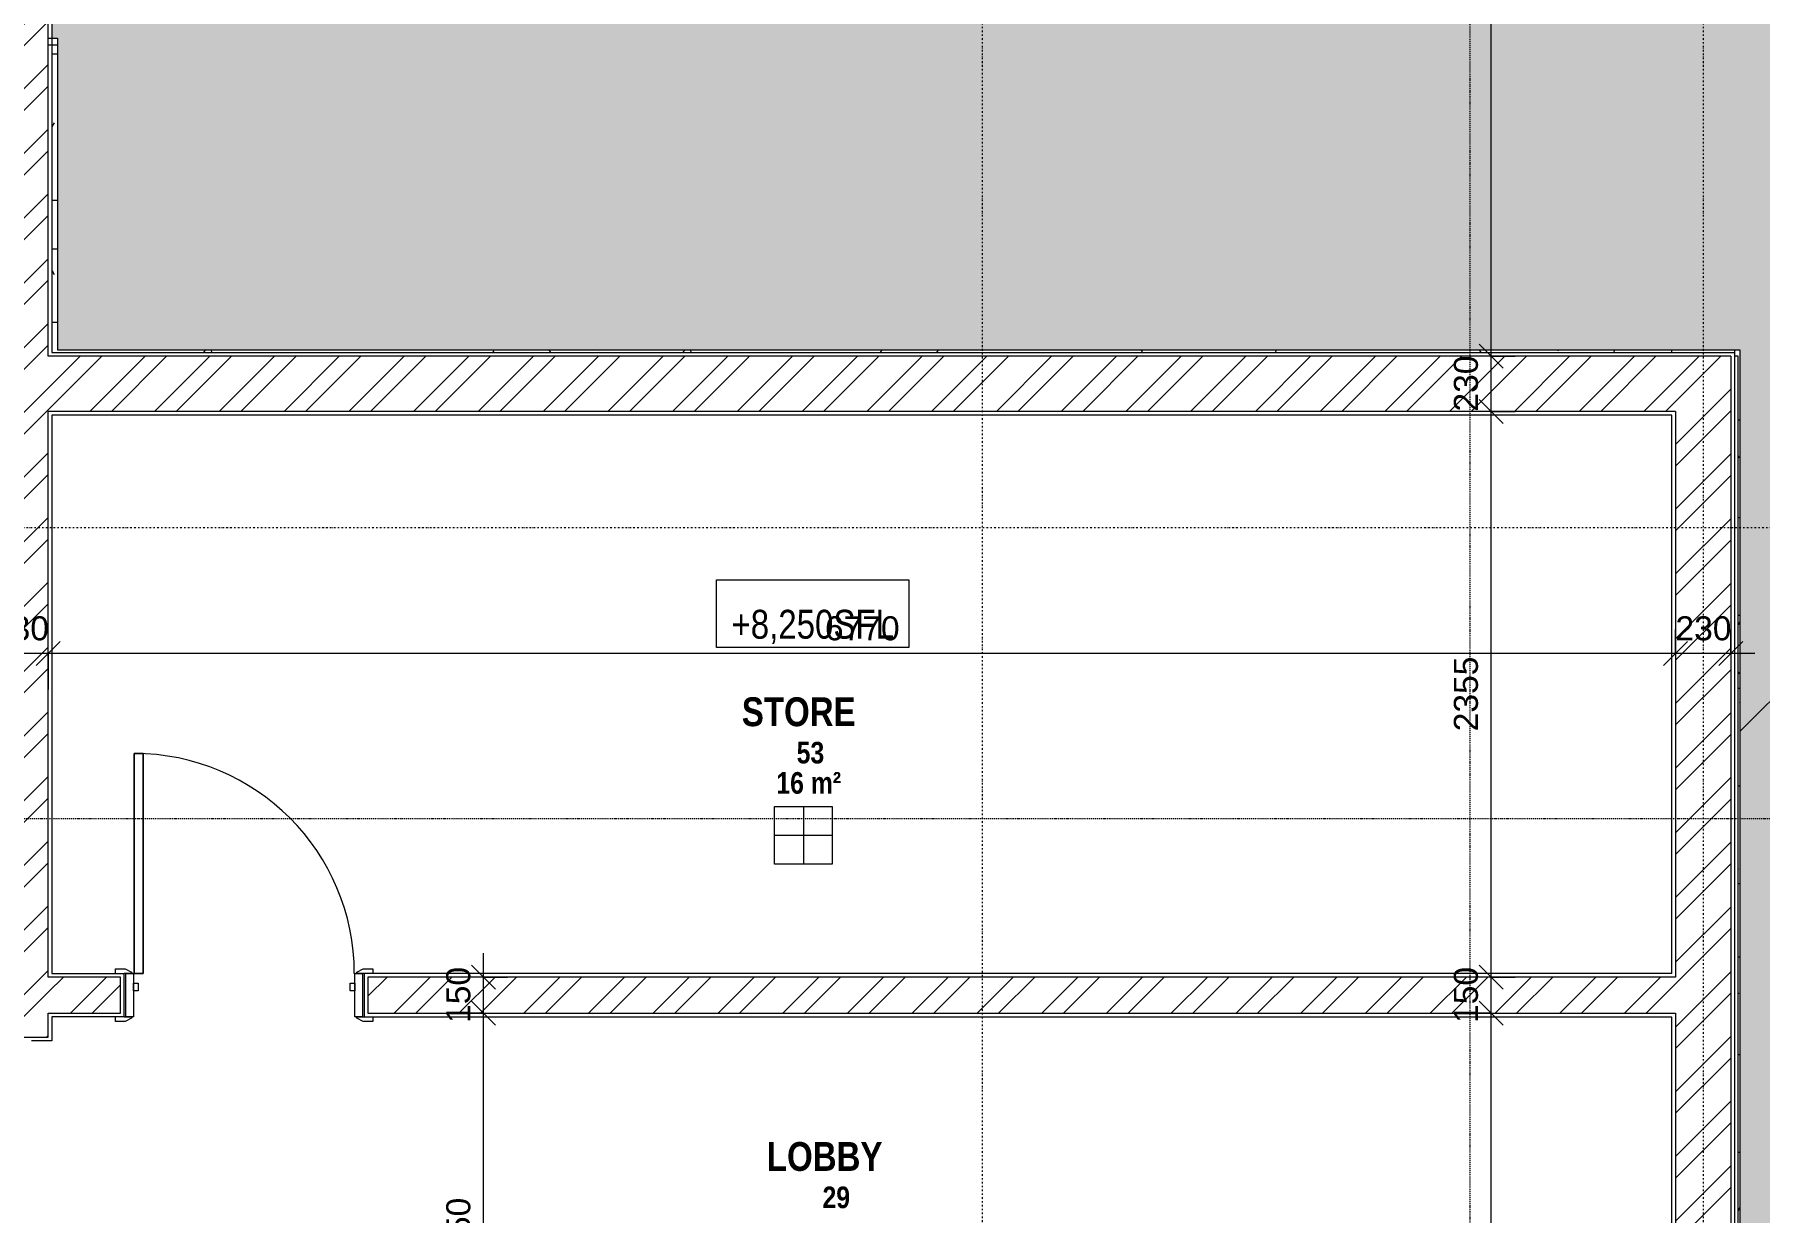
# Model space of a CAD drawing. Header units: millimetres. Extents: x -20313 to 11793, y -15775 to 12805.
# Drawn here: x -4313 to 2863, y -1641 to 3263 of the extents above; entities that cross this region are included whole.
import ezdxf

# ---------------------------------------------------------------- set-up
doc = ezdxf.new("R2010")
doc.units = ezdxf.units.MM
doc.linetypes.add('Dash dot', pattern=[15.875, 6.35, -4.7625, 0, -4.7625])
doc.linetypes.add('TD_Level Line', pattern=[8, 4, -2, 0, -2])
for name, color, linetype, lineweight in [('A-ANNO-DIMS', 211, 'Continuous', 9), ('A-ANNO-DIMS-100', 211, 'Continuous', 9), ('A-AREA-IDEN', 2, 'Continuous', 9), ('A-DETL-MBND', 5, 'Continuous', 5), ('A-DOOR', 31, 'Continuous', 5), ('A-DOOR-FRAM', 31, 'Continuous', 5), ('A-FLOR', 192, 'Continuous', 5), ('A-ROOF', 132, 'Continuous', 5), ('A-ROOF-PATT', 132, 'Continuous', 5), ('A-WALL', 113, 'Continuous', 5), ('A-WALL-PATT', 111, 'Continuous', 18), ('G-ANNO-DIMS', 111, 'Continuous', 9), ('G-ANNO-SYMB', 111, 'Continuous', 9), ('I-WALL', 2, 'Continuous', 5), ('S-GRID', 1, 'Continuous', 9)]:
    doc.layers.add(name, color=color, linetype=linetype, lineweight=lineweight)
doc.styles.add('Arial Narrow_1', font='ARIALN.TTF', dxfattribs={"height": 120})
doc.styles.add('Arial Narrow_B', font='ARIALNB.TTF', dxfattribs={"height": 90})
doc.styles.add('Arial Narrow_B_1', font='ARIALNB.TTF', dxfattribs={"height": 120})
doc.styles.add('Arial_2', font='arial.ttf', dxfattribs={"height": 100})
doc.dimstyles.new('Arial_1_0', dxfattribs={"dimscale": 304.8, "dimtxt": 102.02594, "dimasz": 0.328084, "dimexe": 0.328084, "dimexo": 0.0625, "dimgap": 0.082021, "dimtad": 1, "dimdec": 0, "dimzin": 0, "dimdsep": 46, "dimtxsty": 'Arial_2', "dimblk1": 'OBLIQUE', "dimblk2": 'OBLIQUE', "dimsah": 1, "dimcen": 0.09, "dimdle": 0.328084, "dimazin": 0, "dimtfac": 1, "dimtdec": 4, "dimtix": 1, "dimtmove": 0, "dimatfit": 3, "dimfxl": 0.492126, "dimfxlon": 1, "dimtvp": 1, "dimtolj": 1, "dimtzin": 0, "dimarcsym": 2})
pattern_1 = [(45, (-8404.18, -5860.1), (-134.7038, 134.7038), []), (45, (-8314.37, -5860.1), (-134.7038, 134.7038), [])]
pattern_2 = [(0, (-8404.18, -5860.09), (406.4, 101.6), [33.528, -271.272, 33.528, -271.272, -1625.6]), (0, (-8404.18, -5860.09), (406.4, 101.6), [-609.6, 33.528, -576.072, 33.528, -271.272, -711.2]), (0, (-8404.18, -5860.09), (406.4, 101.6), [-1524, 33.528, -169.672, 33.528, -474.472]), (120, (-8251.78, -5809.29), (-291.1882, 301.1527), [33.528, -271.272, 33.528, -1896.872]), (120, (-8251.78, -5809.29), (-291.1882, 301.1527), [-338.328, -271.272, 33.528, -576.072, -1016]), (120, (-8251.78, -5809.29), (-291.1882, 301.1527), [-1219.2, 33.528, -271.272, 33.528, -677.672]), (120, (-8251.78, -5809.29), (-291.1882, 301.1527), [-1557.528, -169.672, 33.528, -474.472]), (240, (-8200.98, -5606.09), (-115.2118, -402.7527), [33.528, -271.272, 33.528, -1896.872]), (240, (-8200.98, -5606.09), (-115.2118, -402.7527), [-338.328, -271.272, 33.528, -576.072, -1016]), (240, (-8200.98, -5606.09), (-115.2118, -402.7527), [-1219.2, 33.528, -271.272, 33.528, -677.672]), (240, (-8200.98, -5606.09), (-115.2118, -402.7527), [-1557.528, -169.672, 33.528, -474.472])]

# ---------------------------------------------------------------- blocks, each defined once
blk = doc.blocks.new('Doors_IntSgl - 1000x2700mm-1230373-02_Pent floor')
at = {"layer": 'A-DOOR'}
for p, q in [((-535, 110), (-495, 110)), ((-535, 90), (-535, 110)), ((-465, 90), (-500, 90)), ((-495, 110), (-469, 96)), ((500, 90), (465, 90)), ((469, 96), (495, 110)), ((495, 110), (535, 110)), ((535, 110), (535, 90)), ((-535, -110), (-535, -90)), ((-495, -110), (-535, -110)), ((-500, -90), (-465, -90)), ((-469, -96), (-495, -110)), ((420, -90), (458, -90)), ((420, -1006), (420, -90)), ((420, -90), (420, -1006)), ((458, -90), (420, -90)), ((458, -90), (458, -1006)), ((458, -1006), (458, -90)), ((465, -90), (500, -90)), ((495, -110), (469, -96)), ((535, -110), (495, -110)), ((535, -90), (535, -110)), ((458, -1006), (420, -1006)), ((420, -1006), (458, -1006))]:
    blk.add_line(p, q, dxfattribs=at)
for centre, radius, start, end in [((-473, 89), 8.06, 7.12502, 60.25512), ((473, 89), 8.06, 119.74488, 172.87498), ((-473, -89), 8.06, 299.74488, 352.87498), ((-473, -89), 8.06, 299.74488, 352.87498), ((458, -90), 916, 180, 270), ((473, -89), 8.06, 187.12502, 240.25512), ((473, -89), 8.06, 187.12502, 240.25512)]:
    blk.add_arc(centre, radius, start, end, dxfattribs=at)
at = {"layer": 'A-DOOR-FRAM'}
for p, q in [((-492, 90), (-460, 90)), ((-492, -90), (-492, 90)), ((-460, 90), (-460, -90)), ((460, 90), (492, 90)), ((460, -90), (460, 90)), ((492, 90), (492, -90)), ((-460, -18), (-441, -18)), ((-460, -50), (-460, -18)), ((-441, -50), (-460, -50)), ((-441, -18), (-441, -50)), ((441, -18), (460, -18)), ((441, -50), (441, -18)), ((460, -50), (441, -50)), ((460, -18), (460, -50)), ((-460, -90), (-492, -90)), ((492, -90), (460, -90))]:
    blk.add_line(p, q, dxfattribs=at)
blk = doc.blocks.new('Room Tag B - Medium_rfaX - Name and Number-1261570-02_Pent floor')
at = {"layer": 'A-AREA-IDEN'}
for p, q in [((-2.752, -5.004), (-2.752, -2.604)), ((-2.752, -2.604), (-0.352, -2.604)), ((-1.552, -2.604), (-1.552, -5.004)), ((-0.352, -2.604), (-0.352, -5.004)), ((-2.752, -3.804), (-0.352, -3.804)), ((-0.352, -5.004), (-2.752, -5.004))]:
    blk.add_line(p, q, dxfattribs=at)
blk = doc.blocks.new('Spot Elevations - _-1243852-02_Pent floor')
at = {"layer": 'G-ANNO-DIMS'}
for p, q in [((-4, 0), (-4, 2.8125)), ((-4, 2.8125), (4, 2.8125)), ((4, 2.8125), (4, 0)), ((4, 0), (-4, 0))]:
    blk.add_line(p, q, dxfattribs=at)
blk = doc.blocks.new('DIMBLOCK74-02_Pent floor')
at = {"layer": 'A-ANNO-DIMS-100', "transparency": 16777216}
for p, q in [((1746.6, -811.5), (1696.6, -761.5)), ((1746.6, -811.5), (1596.6, -811.5)), ((1746.6, -3336.5), (1746.6, -811.5)), ((1746.6, -811.5), (1796.6, -861.5)), ((1746.6, -811.5), (1846.6, -811.5)), ((1746.6, -3336.5), (1696.6, -3286.5)), ((1746.6, -3336.5), (1596.6, -3336.5)), ((1746.6, -3336.5), (1796.6, -3386.5)), ((1746.6, -3336.5), (1846.6, -3336.5))]:
    blk.add_line(p, q, dxfattribs=at)
at = {"layer": 'A-ANNO-DIMS-100', "color": 0, "transparency": 16777216, "insert": (1591.8, -2227.9), "char_height": 100, "width": 369.177, "attachment_point": 1, "rotation": 90, "line_spacing_factor": 0.941778, "style": 'Arial_2'}
blk.add_mtext('2525', dxfattribs=at)
blk = doc.blocks.new('_Oblique')
at = {"color": 0, "linetype": 'ByBlock', "lineweight": -2}
blk.add_line((-0.5, -0.5), (0.5, 0.5), dxfattribs=at)
blk = doc.blocks.new('DIMBLOCK75-02_Pent floor')
at = {"layer": 'A-ANNO-DIMS-100', "transparency": 16777216}
for p, q in [((1746.6, -661.5), (1696.6, -611.5)), ((1746.6, -661.5), (1596.6, -661.5)), ((1746.6, -811.5), (1746.6, -661.5)), ((1746.6, -661.5), (1796.6, -711.5)), ((1746.6, -661.5), (1846.6, -661.5)), ((1746.6, -811.5), (1696.6, -761.5)), ((1746.6, -811.5), (1596.6, -811.5)), ((1746.6, -811.5), (1796.6, -861.5)), ((1746.6, -811.5), (1846.6, -811.5))]:
    blk.add_line(p, q, dxfattribs=at)
at = {"layer": 'A-ANNO-DIMS-100', "color": 0, "transparency": 16777216, "insert": (1591.8, -851.9), "char_height": 100, "width": 276.883, "attachment_point": 1, "rotation": 90, "line_spacing_factor": 0.941778, "style": 'Arial_2'}
blk.add_mtext('150', dxfattribs=at)
blk = doc.blocks.new('DIMBLOCK76-02_Pent floor')
at = {"layer": 'A-ANNO-DIMS-100', "transparency": 16777216}
for p, q in [((1746.6, 1693.5), (1696.6, 1743.5)), ((1746.6, 1693.5), (1596.6, 1693.5)), ((1746.6, -661.5), (1746.6, 1693.5)), ((1746.6, 1693.5), (1796.6, 1643.5)), ((1746.6, 1693.5), (1846.6, 1693.5)), ((1746.6, -661.5), (1696.6, -611.5)), ((1746.6, -661.5), (1596.6, -661.5)), ((1746.6, -661.5), (1796.6, -711.5)), ((1746.6, -661.5), (1846.6, -661.5))]:
    blk.add_line(p, q, dxfattribs=at)
at = {"layer": 'A-ANNO-DIMS-100', "color": 0, "transparency": 16777216, "insert": (1591.8, 362.1), "char_height": 100, "width": 369.177, "attachment_point": 1, "rotation": 90, "line_spacing_factor": 0.941778, "style": 'Arial_2'}
blk.add_mtext('2355', dxfattribs=at)
blk = doc.blocks.new('DIMBLOCK77-02_Pent floor')
at = {"layer": 'A-ANNO-DIMS-100', "transparency": 16777216}
for p, q in [((1746.6, 1923.5), (1696.6, 1973.5)), ((1746.6, 1923.5), (1596.6, 1923.5)), ((1746.6, 1693.5), (1746.6, 1923.5)), ((1746.6, 1923.5), (1796.6, 1873.5)), ((1746.6, 1923.5), (1846.6, 1923.5)), ((1746.6, 1693.5), (1696.6, 1743.5)), ((1746.6, 1693.5), (1596.6, 1693.5)), ((1746.6, 1693.5), (1796.6, 1643.5)), ((1746.6, 1693.5), (1846.6, 1693.5))]:
    blk.add_line(p, q, dxfattribs=at)
at = {"layer": 'A-ANNO-DIMS-100', "color": 0, "transparency": 16777216, "insert": (1591.8, 1693.1), "char_height": 100, "width": 276.883, "attachment_point": 1, "rotation": 90, "line_spacing_factor": 0.941778, "style": 'Arial_2'}
blk.add_mtext('230', dxfattribs=at)
blk = doc.blocks.new('DIMBLOCK78-02_Pent floor')
at = {"layer": 'A-ANNO-DIMS-100', "transparency": 16777216}
for p, q in [((1746.6, 6923.5), (1696.6, 6973.5)), ((1746.6, 1923.5), (1746.6, 7023.5)), ((1746.6, 6923.5), (1596.6, 6923.5)), ((1746.6, 6923.5), (1796.6, 6873.5)), ((1746.6, 6923.5), (1846.6, 6923.5)), ((1746.6, 1923.5), (1696.6, 1973.5)), ((1746.6, 1923.5), (1596.6, 1923.5)), ((1746.6, 1923.5), (1796.6, 1873.5)), ((1746.6, 1923.5), (1846.6, 1923.5))]:
    blk.add_line(p, q, dxfattribs=at)
at = {"layer": 'A-ANNO-DIMS-100', "color": 0, "transparency": 16777216, "insert": (1591.8, 4269.6), "char_height": 100, "width": 369.177, "attachment_point": 1, "rotation": 90, "line_spacing_factor": 0.941778, "style": 'Arial_2'}
blk.add_mtext('5000', dxfattribs=at)
blk = doc.blocks.new('DIMBLOCK83-02_Pent floor')
at = {"layer": 'A-ANNO-DIMS-100', "transparency": 16777216}
for p, q in [((-2445.5, -811.5), (-2495.5, -761.5)), ((-2445.5, -811.5), (-2595.5, -811.5)), ((-2445.5, -2661.5), (-2445.5, -811.5)), ((-2445.5, -811.5), (-2395.5, -861.5)), ((-2445.5, -811.5), (-2345.5, -811.5)), ((-2445.5, -2661.5), (-2495.5, -2611.5)), ((-2445.5, -2661.5), (-2595.5, -2661.5)), ((-2445.5, -2661.5), (-2395.5, -2711.5)), ((-2445.5, -2661.5), (-2345.5, -2661.5))]:
    blk.add_line(p, q, dxfattribs=at)
at = {"layer": 'A-ANNO-DIMS-100', "color": 0, "transparency": 16777216, "insert": (-2600.3, -1890.4), "char_height": 100, "width": 369.177, "attachment_point": 1, "rotation": 90, "line_spacing_factor": 0.941778, "style": 'Arial_2'}
blk.add_mtext('1850', dxfattribs=at)
blk = doc.blocks.new('DIMBLOCK84-02_Pent floor')
at = {"layer": 'A-ANNO-DIMS-100', "transparency": 16777216}
for p, q in [((-2445.5, -811.5), (-2445.5, -561.5)), ((-2445.5, -661.5), (-2495.5, -611.5)), ((-2445.5, -661.5), (-2595.5, -661.5)), ((-2445.5, -661.5), (-2395.5, -711.5)), ((-2445.5, -661.5), (-2345.5, -661.5)), ((-2445.5, -811.5), (-2495.5, -761.5)), ((-2445.5, -811.5), (-2595.5, -811.5)), ((-2445.5, -811.5), (-2395.5, -861.5)), ((-2445.5, -811.5), (-2345.5, -811.5))]:
    blk.add_line(p, q, dxfattribs=at)
at = {"layer": 'A-ANNO-DIMS-100', "color": 0, "transparency": 16777216, "insert": (-2600.3, -851.9), "char_height": 100, "width": 276.883, "attachment_point": 1, "rotation": 90, "line_spacing_factor": 0.941778, "style": 'Arial_2'}
blk.add_mtext('150', dxfattribs=at)
blk = doc.blocks.new('DIMBLOCK115-02_Pent floor')
at = {"layer": 'A-ANNO-DIMS-100', "transparency": 16777216}
for p, q in [((2514, 685.9), (2514, 785.9)), ((2514, 685.9), (2564, 735.9)), ((2744, 685.9), (2744, 785.9)), ((2744, 685.9), (2794, 735.9)), ((2514, 685.9), (2464, 635.9)), ((2844, 685.9), (2514, 685.9)), ((2514, 685.9), (2514, 535.9)), ((2744, 685.9), (2694, 635.9)), ((2744, 685.9), (2744, 535.9))]:
    blk.add_line(p, q, dxfattribs=at)
at = {"layer": 'A-ANNO-DIMS-100', "color": 0, "transparency": 16777216, "insert": (2513.7, 840.7), "char_height": 100, "width": 276.883, "attachment_point": 1, "line_spacing_factor": 0.941778, "style": 'Arial_2'}
blk.add_mtext('230', dxfattribs=at)
blk = doc.blocks.new('DIMBLOCK116-02_Pent floor')
at = {"layer": 'A-ANNO-DIMS-100', "transparency": 16777216}
for p, q in [((-4256, 685.9), (-4256, 785.9)), ((-4256, 685.9), (-4206, 735.9)), ((2514, 685.9), (2514, 785.9)), ((2514, 685.9), (2564, 735.9)), ((-4256, 685.9), (-4306, 635.9)), ((2514, 685.9), (-4256, 685.9)), ((-4256, 685.9), (-4256, 535.9)), ((2514, 685.9), (2464, 635.9)), ((2514, 685.9), (2514, 535.9))]:
    blk.add_line(p, q, dxfattribs=at)
at = {"layer": 'A-ANNO-DIMS-100', "color": 0, "transparency": 16777216, "insert": (-1024.8, 840.7), "char_height": 100, "width": 369.177, "attachment_point": 1, "line_spacing_factor": 0.941778, "style": 'Arial_2'}
blk.add_mtext('6770', dxfattribs=at)
blk = doc.blocks.new('DIMBLOCK117-02_Pent floor')
at = {"layer": 'A-ANNO-DIMS-100', "transparency": 16777216}
for p, q in [((-4486, 685.9), (-4486, 785.9)), ((-4486, 685.9), (-4436, 735.9)), ((-4256, 685.9), (-4256, 785.9)), ((-4256, 685.9), (-4206, 735.9)), ((-4486, 685.9), (-4536, 635.9)), ((-4256, 685.9), (-4486, 685.9)), ((-4486, 685.9), (-4486, 535.9)), ((-4256, 685.9), (-4306, 635.9)), ((-4256, 685.9), (-4256, 535.9))]:
    blk.add_line(p, q, dxfattribs=at)
at = {"layer": 'A-ANNO-DIMS-100', "color": 0, "transparency": 16777216, "insert": (-4486.3, 840.7), "char_height": 100, "width": 276.883, "attachment_point": 1, "line_spacing_factor": 0.941778, "style": 'Arial_2'}
blk.add_mtext('230', dxfattribs=at)

msp = doc.modelspace()

# ---------------------------------------------------------------- hatches: boundary and pattern name
at = {"layer": 'A-DETL-MBND'}
h = msp.add_hatch(dxfattribs=at)
h.set_pattern_fill('FP_15', color=256, style=0, pattern_type=2)
h.set_pattern_definition(pattern_2)
h.paths.add_polyline_path([(-4017.2, 1938.5), (2499, 1938.5), (2499, 1950), (-4218.3, 1950), (-4218.3, 3218.9), (-4241, 3218.9), (-4240.1, 1938.5), (-4218.3, 1938.5)])
h = msp.add_hatch(dxfattribs=at)
h.set_pattern_fill('FP_15', color=256, style=0, pattern_type=2)
h.set_pattern_definition(pattern_2)
h.paths.add_polyline_path([(2770.1, -5802), (2781.7, -5802), (2781.7, 1950), (2759, 1950), (2759, 1923.5), (2774, 1923.5), (2774, -3245.7), (2759, -3245.7), (2759, -5802)])
at = {"layer": 'A-ROOF-PATT'}
h = msp.add_hatch(dxfattribs=at)
h.set_pattern_fill('FP_4', color=256, style=0, pattern_type=2)
h.set_pattern_definition([(95.321, (-116.84, 900.638), (126.991261, -1422.777465), [109.552, -2629.24]), (0, (-127, 1009.72), (127, 118.565), [10.16, -116.84]), (180, (0, 1019.2), (-127, -118.565), [35.56, -91.44]), (270, (-35.56, 1019.2), (127, -118.565), [11.856, -106.708]), (90, (-116.84, 1007.35), (-127, 118.565), [11.856, -106.708]), (180, (-116.84, 1019.2), (-127, -118.565), [10.16, -116.84]), (180, (0, 1009.72), (-127, -118.565), [25.4, -101.6]), (264.679, (-25.4, 1009.718), (-126.991261, -1422.777465), [109.552, -2629.24]), (230.782, (-25.4, 1003.79), (1650.990985, 2015.6072356), [32.138, -3181.648]), (197.286, (-45.72, 978.89), (-253.99939, -118.566), [31.922, -367.1]), (162.714, (-76.2, 969.406), (253.99939, -118.566), [31.922, -367.1]), (129.218, (-106.68, 978.891), (-1650.990985, 2015.6072356), [32.138, -3181.648]), (198.981, (-52.07, 987.19), (1396.997354, 474.2663295), [25.517, -2526.225]), (161.019, (-76.2, 978.891), (-1396.997354, 474.2663295), [25.517, -2526.225]), (129.321, (-100.33, 987.19), (-1269.9923843, 1541.347746), [26.055, -2579.41]), (230.679, (-35.56, 1007.346), (1269.9923843, 1541.347746), [26.055, -2579.41])])
h.paths.add_polyline_path([(2781.7, 361.1), (9344, 6923.5), (-4256, 6923.5), (-4256, 6338.5), (-4241, 6338.5), (-4241, 3246.9), (-4218.3, 3246.9), (-4218.3, 1950), (2781.7, 1950), (2781.7, 1171.2)])
h = msp.add_hatch(dxfattribs=at)
h.set_pattern_fill('FP_5', color=256, style=0, pattern_type=2)
h.set_pattern_definition([(5.321, (1211.504, 116.84), (-1422.777465, -126.991261), [109.552, -2629.24]), (270, (1320.58, 127), (118.565, -127), [10.16, -116.84]), (90, (1330.07, 0), (-118.565, 127), [35.56, -91.44]), (180, (1330.07, 35.56), (-118.565, -127), [11.856, -106.708]), (0, (1318.21, 116.84), (118.565, 127), [11.856, -106.708]), (90, (1330.07, 116.84), (-118.565, 127), [10.16, -116.84]), (90, (1320.58, 0), (-118.565, 127), [25.4, -101.6]), (174.679, (1320.584, 25.4), (-1422.777465, 126.991261), [109.552, -2629.24]), (140.782, (1314.656, 25.4), (2015.6072356, -1650.990985), [32.138, -3181.648]), (107.286, (1289.757, 45.72), (-118.566, 253.99939), [31.922, -367.1]), (72.714, (1280.272, 76.2), (-118.566, -253.99939), [31.922, -367.1]), (39.218, (1289.757, 106.68), (2015.6072356, 1650.990985), [32.138, -3181.648]), (108.981, (1298.057, 52.07), (474.2663295, -1396.9973541), [25.517, -2526.225]), (71.019, (1289.757, 76.2), (474.2663295, 1396.9973541), [25.517, -2526.225]), (39.321, (1298.057, 100.33), (1541.347746, 1269.9923843), [26.055, -2579.41]), (140.679, (1318.213, 35.56), (1541.347746, -1269.9923843), [26.055, -2579.41])])
h.paths.add_polyline_path([(9344, -9506.5), (9344, 6923.5), (2781.7, 361.1), (2781.7, -2944.2), (9218.6, -9381.1)])
at = {"layer": 'A-WALL-PATT', "lineweight": 5}
h = msp.add_hatch(dxfattribs=at)
h.set_pattern_fill('FP_1', color=256, style=0, pattern_type=2)
h.set_pattern_definition(pattern_1)
h.paths.add_polyline_path([(-4256, -911.5), (-4256, 6323.5), (-4486, 6323.5), (-4486, -911.5), (-4371, -911.5)])
h = msp.add_hatch(dxfattribs=at)
h.set_pattern_fill('FP_1', color=256, style=0, pattern_type=2)
h.set_pattern_definition(pattern_1)
h.paths.add_polyline_path([(2744, 1693.5), (2744, 1923.5), (-4256, 1923.5), (-4256, 1693.5), (2514, 1693.5)])
h = msp.add_hatch(dxfattribs=at)
h.set_pattern_fill('FP_1', color=256, style=0, pattern_type=2)
h.set_pattern_definition(pattern_1)
h.paths.add_polyline_path([(2744, -7441.5), (2744, 1693.5), (2514, 1693.5), (2514, -7441.5), (2558, -7441.5)])
h = msp.add_hatch(dxfattribs=at)
h.set_pattern_fill('FP_1', color=256, style=0, pattern_type=2)
h.set_pattern_definition(pattern_1)
h.paths.add_polyline_path([(2514, -811.5), (2514, -661.5), (-2926, -661.5), (-2926, -811.5), (2499, -811.5)])
h.paths.add_polyline_path([(-3956, -811.5), (-3956, -661.5), (-4256, -661.5), (-4256, -811.5), (-4017.2, -811.5)])

# ---------------------------------------------------------------- linework, layer by layer
at = {"layer": 'A-DETL-MBND'}
for p, q in [((2499, 1938.5), (2499, 1950)), ((2759, 1950), (2759, 1938.5))]:
    msp.add_line(p, q, dxfattribs=at)
at = {"layer": 'A-FLOR'}
for p, q in [((2774, 1923.5), (2759, 1923.5)), ((2774, -3245.7), (2774, 1923.5))]:
    msp.add_line(p, q, dxfattribs=at)
at = {"layer": 'A-ROOF'}
for p, q in [((2781.7, 361.1), (9344, 6923.5)), ((-4218.3, 3246.9), (-4218.3, 1950)), ((-4218.3, 1950), (2781.7, 1950)), ((2781.7, 1950), (2781.7, -5829.9))]:
    msp.add_line(p, q, dxfattribs=at)
at = {"layer": 'A-ROOF', "lineweight": 9}
for p, q in [((-4256, 3246.9), (-4218.3, 3246.9)), ((-4256, 3218.9), (-4218.3, 3218.9))]:
    msp.add_line(p, q, dxfattribs=at)
at = {"layer": 'A-WALL', "lineweight": 18}
for p, q in [((-4256, 1923.5), (-4256, 6323.5)), ((2744, 1923.5), (-4256, 1923.5)), ((2744, 1923.5), (2744, -7441.5)), ((-4256, -661.5), (-4256, 1693.5)), ((2514, 1693.5), (-4256, 1693.5)), ((2514, 1693.5), (2514, -661.5)), ((-3956, -661.5), (-4256, -661.5)), ((-4241, -646.5), (-3941, -646.5)), ((-3956, -811.5), (-3956, -661.5)), ((-3941, -826.5), (-3941, -646.5)), ((2499, -646.5), (-2941, -646.5)), ((-2941, -826.5), (-2941, -646.5)), ((-2926, -661.5), (-2926, -811.5)), ((2514, -661.5), (-2926, -661.5)), ((-4256, -911.5), (-4256, -811.5)), ((-4256, -811.5), (-3956, -811.5)), ((-3941, -826.5), (-4241, -826.5)), ((-2941, -826.5), (2499, -826.5)), ((-2926, -811.5), (2514, -811.5)), ((2514, -811.5), (2514, -7441.5)), ((-4486, -911.5), (-4256, -911.5))]:
    msp.add_line(p, q, dxfattribs=at)
at = {"layer": 'G-ANNO-SYMB', "linetype": 'TD_Level Line', "lineweight": 18}
for p, q in [((1657.8, 11512.7), (1657.8, -14482.8)), ((-18919.7, -0.9), (10398.9, -0.9))]:
    msp.add_line(p, q, dxfattribs=at)
at = {"layer": 'I-WALL', "lineweight": 18}
for p, q in [((-4241, 6338.5), (-4241, 1938.5)), ((-4241, 1938.5), (2759, 1938.5)), ((2759, 1938.5), (2759, -5802)), ((-4241, 1678.5), (-4241, -646.5)), ((2499, 1678.5), (-4241, 1678.5)), ((2499, -646.5), (2499, 1678.5)), ((-4241, -826.5), (-4241, -926.5)), ((2499, -7441.5), (2499, -826.5)), ((-4241, -926.5), (-4326, -926.5))]:
    msp.add_line(p, q, dxfattribs=at)
at = {"layer": 'S-GRID', "linetype": 'Dash dot', "lineweight": 18}
for p, q in [((-371, 8502.5), (-371, -11866.6)), ((2629, 8502.5), (2629, -11866.6)), ((8600, 1208.5), (-16174.4, 1208.5))]:
    msp.add_line(p, q, dxfattribs=at)

# ---------------------------------------------------------------- block references
at = {"layer": 'A-AREA-IDEN', "xscale": 99.99999999999994, "yscale": 99.99999999999994, "zscale": 99.99999999999994}
msp.add_blockref('Room Tag B - Medium_rfaX - Name and Number-1261570-02_Pent floor', (-959.2, 310), dxfattribs=at)
at = {"layer": 'A-DOOR', "rotation": 180}
msp.add_blockref('Doors_IntSgl - 1000x2700mm-1230373-02_Pent floor', (-3441, -736.5), dxfattribs=at)
at = {"layer": 'G-ANNO-DIMS', "xscale": 99.99999999999994, "yscale": 99.99999999999994, "zscale": 99.99999999999994}
msp.add_blockref('Spot Elevations - _-1243852-02_Pent floor', (-1075.5, 710.6), dxfattribs=at)

# ---------------------------------------------------------------- texts
at = {"layer": 'A-AREA-IDEN', "attachment_point": 1}
for s, insert, char_height, width, style in [('STORE', (-1370.7, 503.4), 120, 617.299, 'Arial Narrow_B_1'), ('53', (-1142.5, 318.2), 90, 144.304, 'Arial Narrow_B'), ('16 m²', (-1227, 192.2), 90, 328.692, 'Arial Narrow_B'), ('LOBBY', (-1266.6, -1347.8), 120, 625.316, 'Arial Narrow_B_1'), ('29', (-1035, -1533), 90, 144.304, 'Arial Narrow_B')]:
    msp.add_mtext(s, dxfattribs=dict(at, insert=insert, char_height=char_height, width=width, style=style))
at = {"layer": 'G-ANNO-DIMS', "insert": (-1413.9, 867.7), "char_height": 120, "width": 812.014, "attachment_point": 1, "line_spacing_factor": 0.974696, "style": 'Arial Narrow_1'}
msp.add_mtext('+8,250SFL', dxfattribs=at)

# ---------------------------------------------------------------- dimensions: what is measured, and where the dimension line sits
at = {"layer": 'A-ANNO-DIMS'}
for base, p1, p2, angle, override, picture, middle in [((1746.6, 6923.5), (1596.6, 1923.5), (1596.6, 6923.5), 90, {"dimpost": '<>', "dimfxl": 5000}, 'DIMBLOCK78-02_Pent floor', (1670.6, 4423.5)), ((1746.6, 1923.5), (1596.6, 1693.5), (1596.6, 1923.5), 90, {"dimpost": '<>', "dimfxl": 230}, 'DIMBLOCK77-02_Pent floor', (1670.5, 1808.5)), ((1746.6, 1693.5), (1596.6, -661.5), (1596.6, 1693.5), 90, {"dimpost": '<>', "dimfxl": 2355}, 'DIMBLOCK76-02_Pent floor', (1670.5, 516)), ((-4486, 685.9), (-4256, 535.9), (-4486, 535.9), 0, {"dimpost": '<>', "dimfxl": 230}, 'DIMBLOCK117-02_Pent floor', (-4371, 762)), ((-4256, 685.9), (2514, 535.9), (-4256, 535.9), 0, {"dimpost": '<>', "dimfxl": 6770}, 'DIMBLOCK116-02_Pent floor', (-871, 761.9)), ((2514, 685.9), (2744, 535.9), (2514, 535.9), 0, {"dimpost": '<>', "dimfxl": 230}, 'DIMBLOCK115-02_Pent floor', (2629, 762)), ((-2445.5, -661.5), (-2595.5, -811.5), (-2595.5, -661.5), 90, {"dimpost": '<>', "dimfxl": 150}, 'DIMBLOCK84-02_Pent floor', (-2521.6, -736.5)), ((1746.6, -661.5), (1596.6, -811.5), (1596.6, -661.5), 90, {"dimpost": '<>', "dimfxl": 150}, 'DIMBLOCK75-02_Pent floor', (1670.6, -736.5)), ((-2445.5, -811.5), (-2595.5, -2661.5), (-2595.5, -811.5), 90, {"dimpost": '<>', "dimfxl": 1850}, 'DIMBLOCK83-02_Pent floor', (-2521.6, -1736.5)), ((1746.6, -811.5), (1596.6, -3336.5), (1596.6, -811.5), 90, {"dimpost": '<>', "dimfxl": 2525}, 'DIMBLOCK74-02_Pent floor', (1670.6, -2074))]:
    dim = msp.add_linear_dim(base=base, p1=p1, p2=p2, angle=angle, dimstyle='Arial_1_0', override=override, dxfattribs=at)
    dim.commit()
    dim.dimension.update_dxf_attribs({"geometry": picture, "text_midpoint": middle})

doc.saveas('drawing.dxf')
